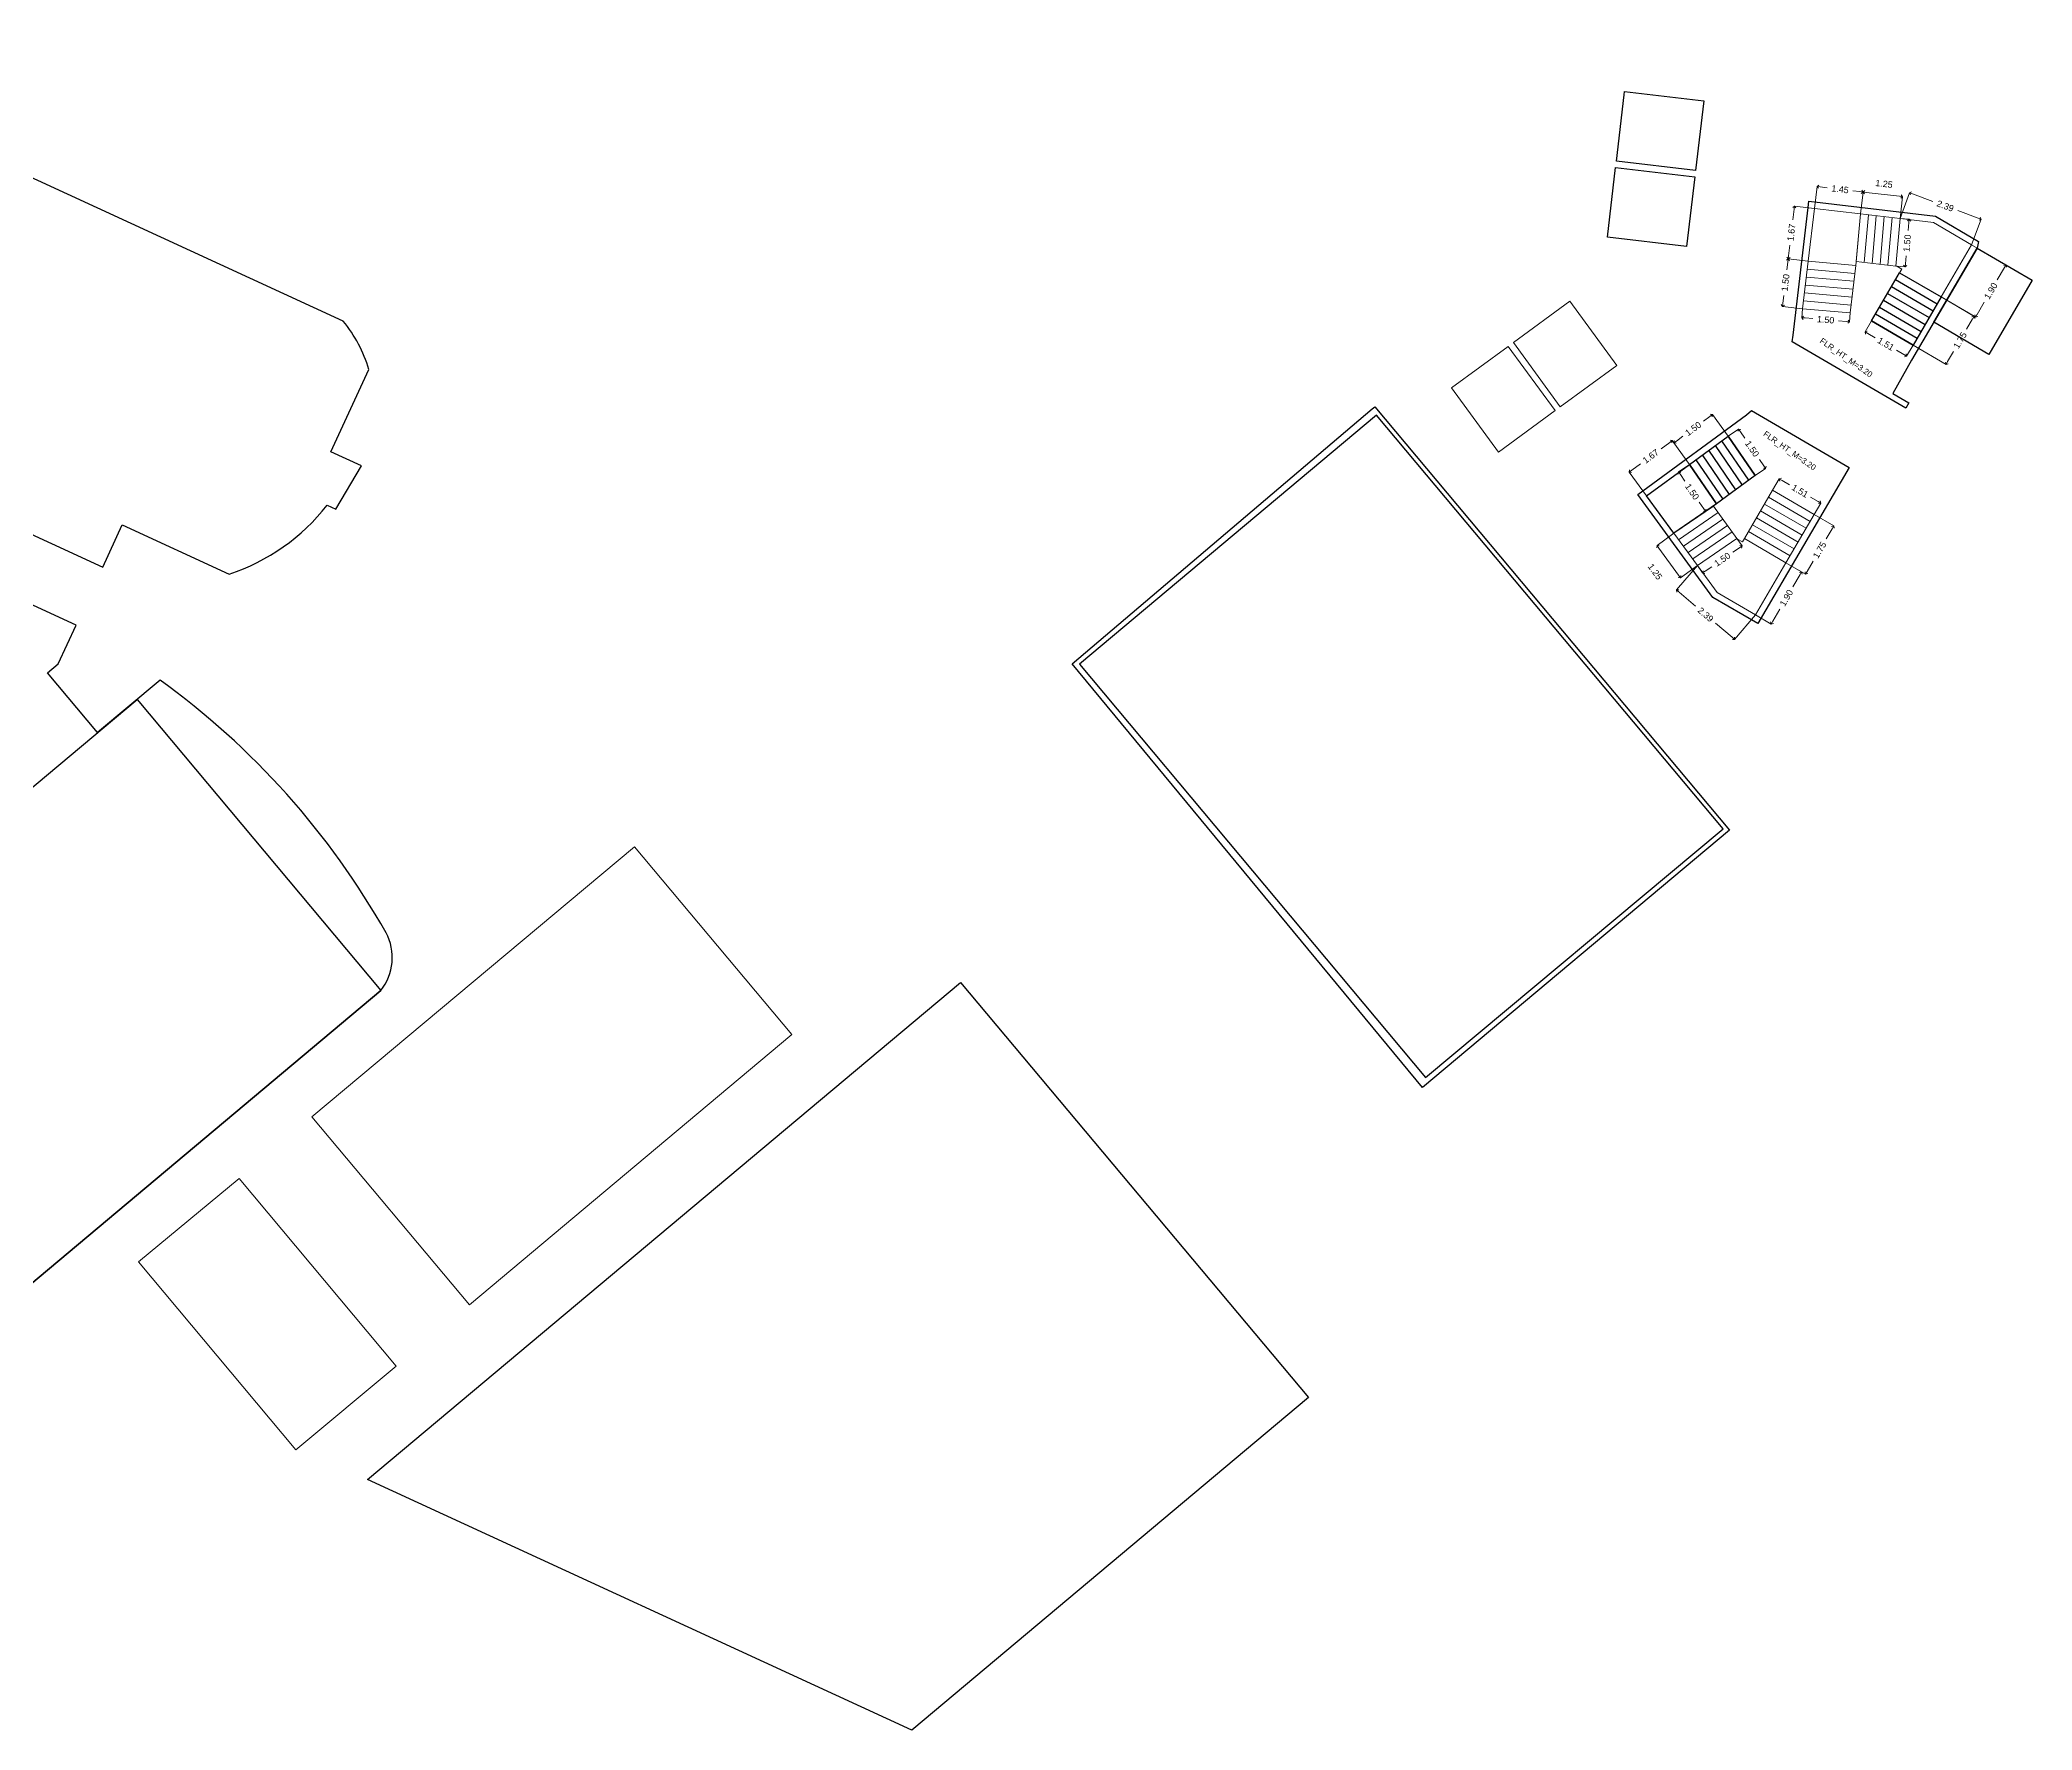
# Model space of a CAD drawing. Header units: metres. Extents: x 0 to 2611, y 0 to 3637.
# Drawn here: x 2365.6 to 2428.1, y 3276.4 to 3329.4 of the extents above; entities that cross this region are included whole.
import ezdxf

# ---------------------------------------------------------------- set-up
doc = ezdxf.new("R2010")
doc.units = ezdxf.units.M
doc.header["$LTSCALE"] = 0.1
doc.linetypes.add('CONTINULUS', pattern=[0])
for name, color, linetype, lineweight in [('ACCBLK_1_UNIT_1', 7, 'Continuous', 0), ('BLK_1_FLR_1_LIFT_11', 1, 'Continuous', 0), ('BLK_1_FLR_1_LIFT_12', 1, 'Continuous', 0), ('BLK_1_FLR_1_STAIR_5_FLIGHT_1', 7, 'Continuous', 0), ('BLK_1_FLR_1_STAIR_5_FLIGHT_2', 7, 'Continuous', 0), ('BLK_1_FLR_1_STAIR_5_LANDING_1', 7, 'Continuous', 0), ('BLK_1_FLR_1_STAIR_6_FLIGHT_1', 7, 'Continuous', 0), ('BLK_1_FLR_1_STAIR_6_FLIGHT_2', 7, 'Continuous', 0), ('BLK_1_FLR_1_STAIR_6_LANDING_1', 7, 'Continuous', 0), ('BLK_1_FLR_1_STAIR_6_LANDING_2', 7, 'Continuous', 0), ('PLAN', 7, 'Continuous', 40)]:
    doc.layers.add(name, color=color, linetype=linetype, lineweight=lineweight)
for name, color, linetype in [('BLK_1_FLR_1_BLT_UP_AREA', 14, 'Continuous'), ('BLK_1_FLR_1_CARPET_AREA', 4, 'Continuous'), ('BLK_1_FLR_1_LIFT_13', 1, 'Continuous'), ('BLK_1_FLR_1_LIFT_14', 1, 'Continuous'), ('BLK_1_FLR_1_LIFT_15', 1, 'Continuous'), ('BLK_1_FLR_1_STAIR_5', 7, 'Continuous'), ('BLK_1_FLR_1_STAIR_5_FLIGHT_3', 7, 'Continuous'), ('BLK_1_FLR_1_STAIR_5_LANDING_2', 7, 'Continuous'), ('BLK_1_FLR_1_STAIR_6', 7, 'Continuous'), ('BLK_1_FLR_1_STAIR_6_FLIGHT_3', 7, 'Continuous'), ('BLK_1_FLR_1_UNITFA', 7, 'Continuous')]:
    doc.layers.add(name, color=color, linetype=linetype)
doc.styles.add('Arial', font='arial.ttf', dxfattribs={"height": 0.2})
doc.styles.get("Standard").update_dxf_attribs({"font": 'arial.ttf'})
doc.dimstyles.new('Standard$0', dxfattribs={"dimtxt": 0.2, "dimasz": 0.1, "dimexe": 0, "dimexo": 0, "dimgap": 0.1525, "dimtad": 0, "dimzin": 3, "dimdsep": 46, "dimtxsty": 'Arial', "dimblk": 'OPEN90', "dimcen": 0.09, "dimclrd": 8, "dimclre": 8, "dimclrt": 7, "dimadec": 0, "dimazin": 0, "dimtfac": 1, "dimtofl": 0, "dimtmove": 2, "dimatfit": 2, "dimfxl": 1, "dimtolj": 1, "dimtzin": 0, "dimlwd": 9, "dimlwe": 9, "dimarcsym": 0})

# ---------------------------------------------------------------- blocks, each defined once
blk = doc.blocks.new('_Open90')
at = {"layer": 'PLAN', "color": 0, "lineweight": -2}
for p, q in [((0, 0), (-1, 0)), ((-0.5, 0.5), (0, 0)), ((0, 0), (-0.5, -0.5))]:
    blk.add_line(p, q, dxfattribs=at)
blk = doc.blocks.new('*D166')
at = {"layer": 'BLK_1_FLR_1_STAIR_5_FLIGHT_1', "color": 8, "lineweight": 9, "transparency": 16777216}
for p, q in [((2421.263, 3314.502), (2421.878, 3314.143)), ((2421.827, 3314.056), (2421.64, 3313.735)), ((2420.38, 3312.991), (2420.995, 3312.631)), ((2421.046, 3312.718), (2421.233, 3313.039))]:
    blk.add_line(p, q, dxfattribs=at)
at = {"layer": 'Defpoints', "color": 0, "transparency": 16777216}
for p in [(2421.263, 3314.502, 0), (2420.38, 3312.991, 0), (2420.995, 3312.631)]:
    blk.add_point(p, dxfattribs=at)
at = {"layer": 'BLK_1_FLR_1_STAIR_5_FLIGHT_1', "color": 8, "lineweight": 9, "transparency": 16777216, "xscale": 0.1, "yscale": 0.1, "zscale": 0.1}
for p, rotation in [((2421.878, 3314.143), 59.70888637606802), ((2420.995, 3312.631), 239.708886376068)]:
    blk.add_blockref('_Open90', p, dxfattribs=dict(at, rotation=rotation))
at = {"layer": 'BLK_1_FLR_1_STAIR_5_FLIGHT_1', "color": 7, "transparency": 16777216, "insert": (2421.436, 3313.387), "char_height": 0.2, "attachment_point": 5, "rotation": 59.70889, "style": 'Arial'}
blk.add_mtext('\\A1;1.75', dxfattribs=at)
blk = doc.blocks.new('*D167')
at = {"layer": 'BLK_1_FLR_1_STAIR_5_FLIGHT_1', "color": 8, "lineweight": 9, "transparency": 16777216}
for p, q in [((2419.959, 3315.263), (2420.17, 3315.623)), ((2420.256, 3315.573), (2420.49, 3315.436)), ((2421.387, 3314.912), (2421.152, 3315.049)), ((2421.263, 3314.502), (2421.473, 3314.862))]:
    blk.add_line(p, q, dxfattribs=at)
at = {"layer": 'Defpoints', "color": 0, "transparency": 16777216}
for p in [(2419.959, 3315.263, 0), (2420.17, 3315.623), (2421.263, 3314.502, 0)]:
    blk.add_point(p, dxfattribs=at)
at = {"layer": 'BLK_1_FLR_1_STAIR_5_FLIGHT_1', "color": 8, "lineweight": 9, "transparency": 16777216, "xscale": 0.1, "yscale": 0.1, "zscale": 0.1}
for p, rotation in [((2420.17, 3315.623), 149.7088863761147), ((2421.473, 3314.862), 329.7088863761149)]:
    blk.add_blockref('_Open90', p, dxfattribs=dict(at, rotation=rotation))
at = {"layer": 'BLK_1_FLR_1_STAIR_5_FLIGHT_1', "color": 7, "transparency": 16777216, "insert": (2420.821, 3315.243), "char_height": 0.2, "attachment_point": 5, "rotation": 329.70889, "style": 'Arial'}
blk.add_mtext('\\A1;1.51', dxfattribs=at)
blk = doc.blocks.new('*D168')
at = {"layer": 'BLK_1_FLR_1_STAIR_5_LANDING_1', "color": 8, "lineweight": 9, "transparency": 16777216}
for p, q in [((2420.38, 3312.991), (2420.872, 3312.704)), ((2420.821, 3312.617), (2420.596, 3312.233)), ((2419.965, 3311.153), (2420.19, 3311.537)), ((2419.423, 3311.353), (2419.915, 3311.066))]:
    blk.add_line(p, q, dxfattribs=at)
at = {"layer": 'Defpoints', "color": 0, "transparency": 16777216}
for p in [(2420.38, 3312.991, 0), (2419.423, 3311.353, 0), (2419.915, 3311.066)]:
    blk.add_point(p, dxfattribs=at)
at = {"layer": 'BLK_1_FLR_1_STAIR_5_LANDING_1', "color": 8, "lineweight": 9, "transparency": 16777216, "xscale": 0.1, "yscale": 0.1, "zscale": 0.1}
for p, rotation in [((2420.872, 3312.704), 59.70888637611054), ((2419.915, 3311.066), 239.7088863761105)]:
    blk.add_blockref('_Open90', p, dxfattribs=dict(at, rotation=rotation))
at = {"layer": 'BLK_1_FLR_1_STAIR_5_LANDING_1', "color": 7, "transparency": 16777216, "insert": (2420.393, 3311.885), "char_height": 0.2, "attachment_point": 5, "rotation": 59.70889, "style": 'Arial'}
blk.add_mtext('\\A1;1.90', dxfattribs=at)
blk = doc.blocks.new('*D169')
at = {"layer": 'BLK_1_FLR_1_STAIR_5_LANDING_1', "color": 8, "lineweight": 9, "transparency": 16777216}
for p, q in [((2417.601, 3312.906), (2416.945, 3312.136)), ((2417.022, 3312.071), (2417.541, 3311.629)), ((2418.692, 3310.649), (2418.172, 3311.092)), ((2419.423, 3311.353), (2418.768, 3310.584))]:
    blk.add_line(p, q, dxfattribs=at)
at = {"layer": 'Defpoints', "color": 0, "transparency": 16777216}
for p in [(2417.601, 3312.906, 0), (2416.945, 3312.136), (2419.423, 3311.353, 0)]:
    blk.add_point(p, dxfattribs=at)
at = {"layer": 'BLK_1_FLR_1_STAIR_5_LANDING_1', "color": 8, "lineweight": 9, "transparency": 16777216, "xscale": 0.1, "yscale": 0.1, "zscale": 0.1}
for p, rotation in [((2416.945, 3312.136), 139.582884417364), ((2418.768, 3310.584), 319.5828844173642)]:
    blk.add_blockref('_Open90', p, dxfattribs=dict(at, rotation=rotation))
at = {"layer": 'BLK_1_FLR_1_STAIR_5_LANDING_1', "color": 7, "transparency": 16777216, "insert": (2417.857, 3311.36), "char_height": 0.2, "attachment_point": 5, "rotation": 319.58288, "style": 'Arial'}
blk.add_mtext('\\A1;2.39', dxfattribs=at)
blk = doc.blocks.new('*D170')
at = {"layer": 'BLK_1_FLR_1_STAIR_5_FLIGHT_2', "color": 8, "lineweight": 9, "transparency": 16777216}
for p, q in [((2416.864, 3313.916), (2416.332, 3313.528)), ((2417.01, 3312.599), (2416.391, 3313.447)), ((2417.601, 3312.906), (2417.069, 3312.518))]:
    blk.add_line(p, q, dxfattribs=at)
at = {"layer": 'Defpoints', "color": 0, "transparency": 16777216}
for p in [(2416.332, 3313.528), (2416.864, 3313.916, 0), (2417.601, 3312.906, 0)]:
    blk.add_point(p, dxfattribs=at)
at = {"layer": 'BLK_1_FLR_1_STAIR_5_FLIGHT_2', "color": 8, "lineweight": 9, "transparency": 16777216, "xscale": 0.1, "yscale": 0.1, "zscale": 0.1}
for p, rotation in [((2416.332, 3313.528), 126.1152672034871), ((2417.069, 3312.518), 306.1152672034871)]:
    blk.add_blockref('_Open90', p, dxfattribs=dict(at, rotation=rotation))
at = {"layer": 'BLK_1_FLR_1_STAIR_5_FLIGHT_2', "color": 7, "transparency": 16777216, "insert": (2416.268, 3312.708), "char_height": 0.2, "attachment_point": 5, "rotation": 306.11527, "style": 'Arial'}
blk.add_mtext('\\A1;1.25', dxfattribs=at)
blk = doc.blocks.new('*D171')
at = {"layer": 'BLK_1_FLR_1_STAIR_5_FLIGHT_2', "color": 8, "lineweight": 9, "transparency": 16777216}
for p, q in [((2418.919, 3313.461), (2418.714, 3313.321)), ((2418.84, 3313.754), (2419.001, 3313.517)), ((2417.601, 3312.906), (2417.763, 3312.669)), ((2417.845, 3312.726), (2418.05, 3312.866))]:
    blk.add_line(p, q, dxfattribs=at)
at = {"layer": 'Defpoints', "color": 0, "transparency": 16777216}
for p in [(2418.84, 3313.754, 0), (2417.601, 3312.906, 0), (2417.763, 3312.669)]:
    blk.add_point(p, dxfattribs=at)
at = {"layer": 'BLK_1_FLR_1_STAIR_5_FLIGHT_2', "color": 8, "lineweight": 9, "transparency": 16777216, "xscale": 0.1, "yscale": 0.1, "zscale": 0.1}
for p, rotation in [((2419.001, 3313.517), 34.39633888663532), ((2417.763, 3312.669), 214.3963388866353)]:
    blk.add_blockref('_Open90', p, dxfattribs=dict(at, rotation=rotation))
at = {"layer": 'BLK_1_FLR_1_STAIR_5_FLIGHT_2', "color": 7, "transparency": 16777216, "insert": (2418.382, 3313.093), "char_height": 0.2, "attachment_point": 5, "rotation": 34.39634, "style": 'Arial'}
blk.add_mtext('\\A1;1.50', dxfattribs=at)
blk = doc.blocks.new('*D172')
at = {"layer": 'BLK_1_FLR_1_STAIR_5_LANDING_2', "color": 8, "lineweight": 9, "transparency": 16777216}
for p, q in [((2416.729, 3316.762), (2416.46, 3316.566)), ((2417.355, 3316.076), (2416.81, 3316.821)), ((2416.005, 3315.089), (2415.46, 3315.834)), ((2415.54, 3315.893), (2415.81, 3316.09))]:
    blk.add_line(p, q, dxfattribs=at)
at = {"layer": 'Defpoints', "color": 0, "transparency": 16777216}
for p in [(2415.46, 3315.834), (2417.355, 3316.076, 0), (2416.005, 3315.089, 0)]:
    blk.add_point(p, dxfattribs=at)
at = {"layer": 'BLK_1_FLR_1_STAIR_5_LANDING_2', "color": 8, "lineweight": 9, "transparency": 16777216, "xscale": 0.1, "yscale": 0.1, "zscale": 0.1}
for p, rotation in [((2416.81, 3316.821), 36.17435419013567), ((2415.46, 3315.834), 216.1743541901357)]:
    blk.add_blockref('_Open90', p, dxfattribs=dict(at, rotation=rotation))
at = {"layer": 'BLK_1_FLR_1_STAIR_5_LANDING_2', "color": 7, "transparency": 16777216, "insert": (2416.135, 3316.328), "char_height": 0.2, "attachment_point": 5, "rotation": 36.17435, "style": 'Arial'}
blk.add_mtext('\\A1;1.67', dxfattribs=at)
blk = doc.blocks.new('*D173')
at = {"layer": 'BLK_1_FLR_1_STAIR_5_LANDING_2', "color": 8, "lineweight": 9, "transparency": 16777216}
for p, q in [((2417.355, 3316.076), (2417.008, 3315.838)), ((2417.064, 3315.756), (2417.204, 3315.551)), ((2417.799, 3314.682), (2417.659, 3314.887)), ((2418.203, 3314.837), (2417.856, 3314.6))]:
    blk.add_line(p, q, dxfattribs=at)
at = {"layer": 'Defpoints', "color": 0, "transparency": 16777216}
for p in [(2417.008, 3315.838), (2417.355, 3316.076, 0), (2418.203, 3314.837, 0)]:
    blk.add_point(p, dxfattribs=at)
at = {"layer": 'BLK_1_FLR_1_STAIR_5_LANDING_2', "color": 8, "lineweight": 9, "transparency": 16777216, "xscale": 0.1, "yscale": 0.1, "zscale": 0.1}
for p, rotation in [((2417.008, 3315.838), 124.3963388868339), ((2417.856, 3314.6), 304.3963388868339)]:
    blk.add_blockref('_Open90', p, dxfattribs=dict(at, rotation=rotation))
at = {"layer": 'BLK_1_FLR_1_STAIR_5_LANDING_2', "color": 7, "transparency": 16777216, "insert": (2417.432, 3315.219), "char_height": 0.2, "attachment_point": 5, "rotation": 304.39634, "style": 'Arial'}
blk.add_mtext('\\A1;1.50', dxfattribs=at)
blk = doc.blocks.new('*D174')
at = {"layer": 'BLK_1_FLR_1_STAIR_5_FLIGHT_3', "color": 8, "lineweight": 9, "transparency": 16777216}
for p, q in [((2417.992, 3317.578), (2417.792, 3317.432)), ((2418.566, 3316.961), (2418.072, 3317.637)), ((2417.355, 3316.076), (2416.861, 3316.751)), ((2416.942, 3316.81), (2417.142, 3316.957))]:
    blk.add_line(p, q, dxfattribs=at)
at = {"layer": 'Defpoints', "color": 0, "transparency": 16777216}
for p in [(2416.861, 3316.751), (2418.566, 3316.961, 0), (2417.355, 3316.076, 0)]:
    blk.add_point(p, dxfattribs=at)
at = {"layer": 'BLK_1_FLR_1_STAIR_5_FLIGHT_3', "color": 8, "lineweight": 9, "transparency": 16777216, "xscale": 0.1, "yscale": 0.1, "zscale": 0.1}
for p, rotation in [((2418.072, 3317.637), 36.17435419017428), ((2416.861, 3316.751), 216.1743541901743)]:
    blk.add_blockref('_Open90', p, dxfattribs=dict(at, rotation=rotation))
at = {"layer": 'BLK_1_FLR_1_STAIR_5_FLIGHT_3', "color": 7, "transparency": 16777216, "insert": (2417.467, 3317.194), "char_height": 0.2, "attachment_point": 5, "rotation": 36.17435, "style": 'Arial'}
blk.add_mtext('\\A1;1.50', dxfattribs=at)
blk = doc.blocks.new('*D175')
at = {"layer": 'BLK_1_FLR_1_STAIR_5_FLIGHT_3', "color": 8, "lineweight": 9, "transparency": 16777216}
for p, q in [((2418.566, 3316.961), (2418.892, 3317.185)), ((2418.949, 3317.102), (2419.089, 3316.898)), ((2419.414, 3315.723), (2419.74, 3315.946)), ((2419.684, 3316.029), (2419.544, 3316.233))]:
    blk.add_line(p, q, dxfattribs=at)
at = {"layer": 'Defpoints', "color": 0, "transparency": 16777216}
for p in [(2418.892, 3317.185), (2418.566, 3316.961, 0), (2419.414, 3315.723, 0)]:
    blk.add_point(p, dxfattribs=at)
at = {"layer": 'BLK_1_FLR_1_STAIR_5_FLIGHT_3', "color": 8, "lineweight": 9, "transparency": 16777216, "xscale": 0.1, "yscale": 0.1, "zscale": 0.1}
for p, rotation in [((2418.892, 3317.185), 124.3963388867238), ((2419.74, 3315.946), 304.3963388867238)]:
    blk.add_blockref('_Open90', p, dxfattribs=dict(at, rotation=rotation))
at = {"layer": 'BLK_1_FLR_1_STAIR_5_FLIGHT_3', "color": 7, "transparency": 16777216, "insert": (2419.316, 3316.566), "char_height": 0.2, "attachment_point": 5, "rotation": 304.39634, "style": 'Arial'}
blk.add_mtext('\\A1;1.50', dxfattribs=at)
blk = doc.blocks.new('*D107')
at = {"layer": 'BLK_1_FLR_1_STAIR_6_FLIGHT_2', "color": 8, "lineweight": 9, "transparency": 16777216}
for p, q in [((2422.718, 3323.938), (2422.799, 3324.624)), ((2423.941, 3324.49), (2422.898, 3324.613)), ((2423.96, 3323.792), (2424.041, 3324.478))]:
    blk.add_line(p, q, dxfattribs=at)
at = {"layer": 'Defpoints', "color": 0, "transparency": 16777216}
for p in [(2422.799, 3324.624), (2422.718, 3323.938, 0), (2423.96, 3323.792, 0)]:
    blk.add_point(p, dxfattribs=at)
at = {"layer": 'BLK_1_FLR_1_STAIR_6_FLIGHT_2', "color": 8, "lineweight": 9, "transparency": 16777216, "xscale": 0.1, "yscale": 0.1, "zscale": 0.1}
for p, rotation in [((2422.799, 3324.624), 173.3025055485889), ((2424.041, 3324.478), 353.3025055485888)]:
    blk.add_blockref('_Open90', p, dxfattribs=dict(at, rotation=rotation))
at = {"layer": 'BLK_1_FLR_1_STAIR_6_FLIGHT_2', "color": 7, "transparency": 16777216, "insert": (2423.458, 3324.88), "char_height": 0.2, "attachment_point": 5, "rotation": 353.30251, "style": 'Arial'}
blk.add_mtext('\\A1;1.25', dxfattribs=at)
blk = doc.blocks.new('*D108')
at = {"layer": 'BLK_1_FLR_1_STAIR_6_FLIGHT_2', "color": 8, "lineweight": 9, "transparency": 16777216}
for p, q in [((2423.96, 3323.792), (2424.249, 3323.767)), ((2424.241, 3323.668), (2424.219, 3323.42)), ((2423.83, 3322.297), (2424.119, 3322.272)), ((2424.128, 3322.371), (2424.149, 3322.618))]:
    blk.add_line(p, q, dxfattribs=at)
at = {"layer": 'Defpoints', "color": 0, "transparency": 16777216}
for p in [(2423.96, 3323.792, 0), (2423.83, 3322.297, 0), (2424.119, 3322.272)]:
    blk.add_point(p, dxfattribs=at)
at = {"layer": 'BLK_1_FLR_1_STAIR_6_FLIGHT_2', "color": 8, "lineweight": 9, "transparency": 16777216, "xscale": 0.1, "yscale": 0.1, "zscale": 0.1}
for p, rotation in [((2424.249, 3323.767), 85.02143386547698), ((2424.119, 3322.272), 265.021433865477)]:
    blk.add_blockref('_Open90', p, dxfattribs=dict(at, rotation=rotation))
at = {"layer": 'BLK_1_FLR_1_STAIR_6_FLIGHT_2', "color": 7, "transparency": 16777216, "insert": (2424.184, 3323.019), "char_height": 0.2, "attachment_point": 5, "rotation": 85.02143, "style": 'Arial'}
blk.add_mtext('\\A1;1.50', dxfattribs=at)
blk = doc.blocks.new('*D109')
at = {"layer": 'BLK_1_FLR_1_STAIR_6_FLIGHT_1', "color": 8, "lineweight": 9, "transparency": 16777216}
for p, q in [((2420.439, 3322.425), (2420.41, 3322.178)), ((2421.078, 3322.449), (2420.451, 3322.524)), ((2420.902, 3320.959), (2420.274, 3321.034)), ((2420.286, 3321.133), (2420.315, 3321.379))]:
    blk.add_line(p, q, dxfattribs=at)
at = {"layer": 'Defpoints', "color": 0, "transparency": 16777216}
for p in [(2421.078, 3322.449, 0), (2420.274, 3321.034), (2420.902, 3320.959, 0)]:
    blk.add_point(p, dxfattribs=at)
at = {"layer": 'BLK_1_FLR_1_STAIR_6_FLIGHT_1', "color": 8, "lineweight": 9, "transparency": 16777216, "xscale": 0.1, "yscale": 0.1, "zscale": 0.1}
for p, rotation in [((2420.451, 3322.524), 83.24341856198573), ((2420.274, 3321.034), 263.2434185619857)]:
    blk.add_blockref('_Open90', p, dxfattribs=dict(at, rotation=rotation))
at = {"layer": 'BLK_1_FLR_1_STAIR_6_FLIGHT_1', "color": 7, "transparency": 16777216, "insert": (2420.363, 3321.779), "char_height": 0.2, "attachment_point": 5, "rotation": 83.24342, "style": 'Arial'}
blk.add_mtext('\\A1;1.50', dxfattribs=at)
blk = doc.blocks.new('*D110')
at = {"layer": 'BLK_1_FLR_1_STAIR_6_FLIGHT_1', "color": 8, "lineweight": 9, "transparency": 16777216}
for p, q in [((2420.902, 3320.959), (2420.877, 3320.68)), ((2422.397, 3320.829), (2422.372, 3320.549)), ((2420.977, 3320.671), (2421.224, 3320.65)), ((2422.273, 3320.558), (2422.026, 3320.58))]:
    blk.add_line(p, q, dxfattribs=at)
at = {"layer": 'Defpoints', "color": 0, "transparency": 16777216}
for p in [(2420.902, 3320.959, 0), (2422.397, 3320.829, 0), (2420.877, 3320.68)]:
    blk.add_point(p, dxfattribs=at)
at = {"layer": 'BLK_1_FLR_1_STAIR_6_FLIGHT_1', "color": 8, "lineweight": 9, "transparency": 16777216, "xscale": 0.1, "yscale": 0.1, "zscale": 0.1}
for p, rotation in [((2420.877, 3320.68), 175.021433865457), ((2422.372, 3320.549), 355.0214338654571)]:
    blk.add_blockref('_Open90', p, dxfattribs=dict(at, rotation=rotation))
at = {"layer": 'BLK_1_FLR_1_STAIR_6_FLIGHT_1', "color": 7, "transparency": 16777216, "insert": (2421.625, 3320.615), "char_height": 0.2, "attachment_point": 5, "rotation": 355.02143, "style": 'Arial'}
blk.add_mtext('\\A1;1.50', dxfattribs=at)
blk = doc.blocks.new('*D111')
at = {"layer": 'BLK_1_FLR_1_STAIR_6_FLIGHT_3', "color": 8, "lineweight": 9, "transparency": 16777216}
for p, q in [((2425.251, 3321.33), (2426.286, 3320.725)), ((2426.236, 3320.639), (2426.049, 3320.318)), ((2424.368, 3319.819), (2425.404, 3319.214)), ((2425.454, 3319.3), (2425.641, 3319.621))]:
    blk.add_line(p, q, dxfattribs=at)
at = {"layer": 'Defpoints', "color": 0, "transparency": 16777216}
for p in [(2425.251, 3321.33, 0), (2424.368, 3319.819, 0), (2425.404, 3319.214)]:
    blk.add_point(p, dxfattribs=at)
at = {"layer": 'BLK_1_FLR_1_STAIR_6_FLIGHT_3', "color": 8, "lineweight": 9, "transparency": 16777216, "xscale": 0.1, "yscale": 0.1, "zscale": 0.1}
for p, rotation in [((2426.286, 3320.725), 59.70888637604548), ((2425.404, 3319.214), 239.7088863760455)]:
    blk.add_blockref('_Open90', p, dxfattribs=dict(at, rotation=rotation))
at = {"layer": 'BLK_1_FLR_1_STAIR_6_FLIGHT_3', "color": 7, "transparency": 16777216, "insert": (2425.845, 3319.969), "char_height": 0.2, "attachment_point": 5, "rotation": 59.70889, "style": 'Arial'}
blk.add_mtext('\\A1;1.75', dxfattribs=at)
blk = doc.blocks.new('*D112')
at = {"layer": 'BLK_1_FLR_1_STAIR_6_FLIGHT_3', "color": 8, "lineweight": 9, "transparency": 16777216}
for p, q in [((2423.065, 3320.58), (2422.863, 3320.235)), ((2422.95, 3320.184), (2423.184, 3320.048)), ((2424.08, 3319.524), (2423.846, 3319.661)), ((2424.368, 3319.819), (2424.167, 3319.473))]:
    blk.add_line(p, q, dxfattribs=at)
at = {"layer": 'Defpoints', "color": 0, "transparency": 16777216}
for p in [(2422.863, 3320.235), (2423.065, 3320.58, 0), (2424.368, 3319.819, 0)]:
    blk.add_point(p, dxfattribs=at)
at = {"layer": 'BLK_1_FLR_1_STAIR_6_FLIGHT_3', "color": 8, "lineweight": 9, "transparency": 16777216, "xscale": 0.1, "yscale": 0.1, "zscale": 0.1}
for p, rotation in [((2422.863, 3320.235), 149.708886376085), ((2424.167, 3319.473), 329.7088863760849)]:
    blk.add_blockref('_Open90', p, dxfattribs=dict(at, rotation=rotation))
at = {"layer": 'BLK_1_FLR_1_STAIR_6_FLIGHT_3', "color": 7, "transparency": 16777216, "insert": (2423.515, 3319.854), "char_height": 0.2, "attachment_point": 5, "rotation": 329.70889, "style": 'Arial'}
blk.add_mtext('\\A1;1.51', dxfattribs=at)
blk = doc.blocks.new('*D113')
at = {"layer": 'BLK_1_FLR_1_STAIR_6_LANDING_1', "color": 8, "lineweight": 9, "transparency": 16777216}
for p, q in [((2421.275, 3324.11), (2421.357, 3324.796)), ((2421.456, 3324.784), (2421.677, 3324.758)), ((2422.701, 3324.636), (2422.479, 3324.662)), ((2422.718, 3323.938), (2422.8, 3324.624))]:
    blk.add_line(p, q, dxfattribs=at)
at = {"layer": 'Defpoints', "color": 0, "transparency": 16777216}
for p in [(2421.357, 3324.796), (2421.275, 3324.11, 0), (2422.718, 3323.938, 0)]:
    blk.add_point(p, dxfattribs=at)
at = {"layer": 'BLK_1_FLR_1_STAIR_6_LANDING_1', "color": 8, "lineweight": 9, "transparency": 16777216, "xscale": 0.1, "yscale": 0.1, "zscale": 0.1}
for p, rotation in [((2421.357, 3324.796), 173.2112600284009), ((2422.8, 3324.624), 353.2112600284009)]:
    blk.add_blockref('_Open90', p, dxfattribs=dict(at, rotation=rotation))
at = {"layer": 'BLK_1_FLR_1_STAIR_6_LANDING_1', "color": 7, "transparency": 16777216, "insert": (2422.078, 3324.71), "char_height": 0.2, "attachment_point": 5, "rotation": 353.21126, "style": 'Arial'}
blk.add_mtext('\\A1;1.45', dxfattribs=at)
blk = doc.blocks.new('*D114')
at = {"layer": 'BLK_1_FLR_1_STAIR_6_LANDING_1', "color": 8, "lineweight": 9, "transparency": 16777216}
for p, q in [((2420.636, 3324.085), (2420.597, 3323.754)), ((2421.275, 3324.11), (2420.648, 3324.184)), ((2420.463, 3322.623), (2420.502, 3322.954)), ((2421.078, 3322.449), (2420.451, 3322.524))]:
    blk.add_line(p, q, dxfattribs=at)
at = {"layer": 'Defpoints', "color": 0, "transparency": 16777216}
for p in [(2421.275, 3324.11, 0), (2420.451, 3322.524), (2421.078, 3322.449, 0)]:
    blk.add_point(p, dxfattribs=at)
at = {"layer": 'BLK_1_FLR_1_STAIR_6_LANDING_1', "color": 8, "lineweight": 9, "transparency": 16777216, "xscale": 0.1, "yscale": 0.1, "zscale": 0.1}
for p, rotation in [((2420.648, 3324.184), 83.24341856196936), ((2420.451, 3322.524), 263.2434185619693)]:
    blk.add_blockref('_Open90', p, dxfattribs=dict(at, rotation=rotation))
at = {"layer": 'BLK_1_FLR_1_STAIR_6_LANDING_1', "color": 7, "transparency": 16777216, "insert": (2420.549, 3323.354), "char_height": 0.2, "attachment_point": 5, "rotation": 83.24342, "style": 'Arial'}
blk.add_mtext('\\A1;1.67', dxfattribs=at)
blk = doc.blocks.new('*D115')
at = {"layer": 'BLK_1_FLR_1_STAIR_6_LANDING_2', "color": 8, "lineweight": 9, "transparency": 16777216}
for p, q in [((2426.208, 3322.967), (2427.287, 3322.337)), ((2427.237, 3322.25), (2427.012, 3321.865)), ((2425.251, 3321.33), (2426.331, 3320.699)), ((2426.381, 3320.785), (2426.606, 3321.17))]:
    blk.add_line(p, q, dxfattribs=at)
at = {"layer": 'Defpoints', "color": 0, "transparency": 16777216}
for p in [(2426.208, 3322.967, 0), (2425.251, 3321.33, 0), (2426.331, 3320.699)]:
    blk.add_point(p, dxfattribs=at)
at = {"layer": 'BLK_1_FLR_1_STAIR_6_LANDING_2', "color": 8, "lineweight": 9, "transparency": 16777216, "xscale": 0.1, "yscale": 0.1, "zscale": 0.1}
for p, rotation in [((2427.287, 3322.337), 59.70888637612733), ((2426.331, 3320.699), 239.7088863761273)]:
    blk.add_blockref('_Open90', p, dxfattribs=dict(at, rotation=rotation))
at = {"layer": 'BLK_1_FLR_1_STAIR_6_LANDING_2', "color": 7, "transparency": 16777216, "insert": (2426.809, 3321.518), "char_height": 0.2, "attachment_point": 5, "rotation": 59.70889, "style": 'Arial'}
blk.add_mtext('\\A1;1.90', dxfattribs=at)
blk = doc.blocks.new('*D116')
at = {"layer": 'BLK_1_FLR_1_STAIR_6_LANDING_2', "color": 8, "lineweight": 9, "transparency": 16777216}
for p, q in [((2423.96, 3323.792), (2424.256, 3324.598)), ((2424.35, 3324.564), (2424.991, 3324.328)), ((2426.41, 3323.808), (2425.769, 3324.043)), ((2426.208, 3322.967), (2426.503, 3323.773))]:
    blk.add_line(p, q, dxfattribs=at)
at = {"layer": 'Defpoints', "color": 0, "transparency": 16777216}
for p in [(2423.96, 3323.792, 0), (2426.503, 3323.773), (2426.208, 3322.967, 0)]:
    blk.add_point(p, dxfattribs=at)
at = {"layer": 'BLK_1_FLR_1_STAIR_6_LANDING_2', "color": 8, "lineweight": 9, "transparency": 16777216, "xscale": 0.1, "yscale": 0.1, "zscale": 0.1}
for p, rotation in [((2424.256, 3324.598), 159.8348883347313), ((2426.503, 3323.773), 339.8348883347313)]:
    blk.add_blockref('_Open90', p, dxfattribs=dict(at, rotation=rotation))
at = {"layer": 'BLK_1_FLR_1_STAIR_6_LANDING_2', "color": 7, "transparency": 16777216, "insert": (2425.38, 3324.186), "char_height": 0.2, "attachment_point": 5, "rotation": 339.83489, "style": 'Arial'}
blk.add_mtext('\\A1;2.39', dxfattribs=at)

msp = doc.modelspace()

# ---------------------------------------------------------------- linework, layer by layer
at = {"layer": 'ACCBLK_1_UNIT_1', "color": 6, "linetype": 'CONTINULUS', "ltscale": 0.05, "elevation": 0}
for points in [[(2384.235, 3304.07), (2389.17, 3298.18), (2379.054, 3289.702), (2374.108, 3295.604)], [(2371.82, 3293.663), (2376.755, 3287.775), (2373.608, 3285.146), (2368.661, 3291.05)]]:
    msp.add_lwpolyline(points, close=True, dxfattribs=at)
at = {"layer": 'BLK_1_FLR_1_BLT_UP_AREA', "color": 14, "ltscale": 0.05}
for points in [[(2362.567, 3315.143), (2367.545, 3312.851), (2368.155, 3314.177), (2371.51, 3312.633, 0.149866), (2374.583, 3314.796), (2374.862, 3314.668), (2375.662, 3316.028), (2374.704, 3316.469), (2375.895, 3319.057, 0.101403), (2375.091, 3320.57), (2355.912, 3329.399, 0.101403)], [(2364.304, 3289.533), (2376.275, 3299.566, 0.299214), (2376.435, 3301.378, 0.108085), (2369.341, 3309.307), (2367.379, 3307.663), (2365.811, 3309.533), (2366.146, 3309.814), (2366.709, 3311.035), (2361.731, 3313.326)]]:
    msp.add_lwpolyline(points, format="xyb", dxfattribs=at)
msp.add_lwpolyline([(2375.852, 3284.217), (2394.469, 3299.817), (2405.387, 3286.787), (2392.935, 3276.352), (2375.852, 3284.217)], dxfattribs=at)
at = {"layer": 'BLK_1_FLR_1_CARPET_AREA', "color": 14, "elevation": 0}
msp.add_lwpolyline([(2409.069, 3296.833), (2418.41, 3304.635), (2407.529, 3317.619), (2398.202, 3309.803)], close=True, dxfattribs=at)
at = {"layer": 'BLK_1_FLR_1_LIFT_11', "color": 1, "elevation": -0.001}
msp.add_lwpolyline([(2411.36, 3316.462), (2409.885, 3318.48), (2411.661, 3319.779), (2413.134, 3317.764)], close=True, dxfattribs=at)
at = {"layer": 'BLK_1_FLR_1_LIFT_12', "color": 1, "elevation": -0.001}
msp.add_lwpolyline([(2413.295, 3317.882), (2411.822, 3319.897), (2413.598, 3321.195), (2415.074, 3319.177)], close=True, dxfattribs=at)
at = {"layer": 'BLK_1_FLR_1_LIFT_13', "color": 1, "elevation": -0.001}
msp.add_lwpolyline([(2414.774, 3323.208), (2415.032, 3325.392), (2417.515, 3325.098), (2417.256, 3322.914)], close=True, dxfattribs=at)
at = {"layer": 'BLK_1_FLR_1_LIFT_14', "color": 1, "elevation": -0.001}
msp.add_lwpolyline([(2415.056, 3325.591), (2415.303, 3327.677), (2415.315, 3327.776), (2417.797, 3327.482), (2417.535, 3325.298)], close=True, dxfattribs=at)
at = {"layer": 'BLK_1_FLR_1_LIFT_15', "color": 2, "elevation": 0}
msp.add_lwpolyline([(2425.018, 3320.535), (2426.38, 3322.866), (2428.107, 3321.858), (2426.745, 3319.526)], close=True, dxfattribs=at)
at = {"layer": 'BLK_1_FLR_1_STAIR_5', "elevation": 0}
msp.add_lwpolyline([(2419.495, 3311.08), (2418.088, 3311.902), (2415.725, 3315.133), (2415.887, 3315.25), (2419.14, 3317.628), (2419.298, 3317.768), (2422.358, 3315.98)], close=True, dxfattribs=at)
at = {"layer": 'BLK_1_FLR_1_STAIR_5_FLIGHT_1', "color": 3, "extrusion": (-2.69306e-07, -4.46673e-07, 1)}
for p, q in [((2419.959, 3315.263, 0), (2421.263, 3314.502, 0)), ((2419.581, 3314.616, 0), (2420.884, 3313.854, 0)), ((2419.707, 3314.832, 0), (2421.01, 3314.07, 0)), ((2419.833, 3315.047, 0), (2421.136, 3314.286, 0)), ((2419.203, 3313.968, 0), (2420.506, 3313.207, 0)), ((2419.329, 3314.184, 0), (2420.632, 3313.423, 0)), ((2419.455, 3314.4, 0), (2420.758, 3313.638, 0)), ((2419.077, 3313.752, 0), (2420.38, 3312.991, 0))]:
    msp.add_line(p, q, dxfattribs=at)
at = {"layer": 'BLK_1_FLR_1_STAIR_5_FLIGHT_1', "elevation": 0}
msp.add_lwpolyline([(2419.959, 3315.263), (2419.077, 3313.752), (2420.38, 3312.991), (2421.263, 3314.502)], close=True, dxfattribs=at)
at = {"layer": 'BLK_1_FLR_1_STAIR_5_FLIGHT_2', "color": 3, "extrusion": (-2.69306e-07, -4.46673e-07, 1)}
for p, q in [((2416.864, 3313.916, 0), (2418.101, 3314.763, 0)), ((2417.01, 3313.713, 0), (2418.249, 3314.561, 0)), ((2417.158, 3313.511, 0), (2418.397, 3314.359, 0)), ((2417.305, 3313.309, 0), (2418.544, 3314.158, 0)), ((2417.453, 3313.108, 0), (2418.692, 3313.956, 0)), ((2417.601, 3312.906, 0), (2418.84, 3313.754, 0))]:
    msp.add_line(p, q, dxfattribs=at)
at = {"layer": 'BLK_1_FLR_1_STAIR_5_FLIGHT_2', "elevation": 0}
msp.add_lwpolyline([(2416.864, 3313.916), (2418.101, 3314.763), (2418.84, 3313.754), (2417.601, 3312.906)], close=True, dxfattribs=at)
at = {"layer": 'BLK_1_FLR_1_STAIR_5_FLIGHT_3', "color": 3, "extrusion": (-2.69306e-07, -4.46673e-07, 1)}
for p, q in [((2418.81, 3315.278, 0), (2417.961, 3316.519, 0)), ((2419.01, 3315.428, 0), (2418.163, 3316.666, 0)), ((2419.212, 3315.576, 0), (2418.364, 3316.814, 0)), ((2419.414, 3315.723, 0), (2418.566, 3316.961, 0)), ((2418.203, 3314.837, 0), (2417.355, 3316.076, 0)), ((2418.405, 3314.985, 0), (2417.557, 3316.223, 0)), ((2418.607, 3315.133, 0), (2417.759, 3316.371, 0))]:
    msp.add_line(p, q, dxfattribs=at)
at = {"layer": 'BLK_1_FLR_1_STAIR_5_FLIGHT_3', "elevation": 0}
msp.add_lwpolyline([(2417.355, 3316.076), (2418.566, 3316.961), (2419.414, 3315.723), (2418.203, 3314.837)], close=True, dxfattribs=at)
at = {"layer": 'BLK_1_FLR_1_STAIR_5_LANDING_1', "elevation": 0}
msp.add_lwpolyline([(2417.601, 3312.906), (2418.84, 3313.754), (2418.855, 3313.732), (2419.012, 3313.641), (2419.077, 3313.752), (2420.38, 3312.991), (2419.423, 3311.353), (2418.224, 3312.054)], close=True, dxfattribs=at)
at = {"layer": 'BLK_1_FLR_1_STAIR_5_LANDING_2', "elevation": 0}
msp.add_lwpolyline([(2416.005, 3315.089), (2417.355, 3316.076), (2418.203, 3314.837), (2416.864, 3313.916)], close=True, dxfattribs=at)
at = {"layer": 'BLK_1_FLR_1_STAIR_6'}
msp.add_lwpolyline([(2424.137, 3317.836), (2420.572, 3319.919), (2420.602, 3320.132), (2421.076, 3324.134), (2421.1, 3324.332), (2425.073, 3323.861), (2426.427, 3323.071), (2426.38, 3322.866), (2424.325, 3319.348), (2423.732, 3318.304), (2424.238, 3318.009)], close=True, dxfattribs=at)
at = {"layer": 'BLK_1_FLR_1_STAIR_6_FLIGHT_1', "color": 3, "extrusion": (-2.69306e-07, -4.46673e-07, 1)}
for p, q in [((2422.544, 3322.071, 0), (2421.049, 3322.201, 0)), ((2422.573, 3322.319, 0), (2421.078, 3322.449, 0)), ((2422.456, 3321.326, 0), (2420.96, 3321.456, 0)), ((2422.488, 3321.574, 0), (2420.99, 3321.704, 0)), ((2422.514, 3321.822, 0), (2421.019, 3321.953, 0)), ((2422.397, 3320.829, 0), (2420.902, 3320.959, 0)), ((2422.426, 3321.077, 0), (2420.931, 3321.208, 0))]:
    msp.add_line(p, q, dxfattribs=at)
at = {"layer": 'BLK_1_FLR_1_STAIR_6_FLIGHT_1', "elevation": 0}
msp.add_lwpolyline([(2421.078, 3322.449), (2422.573, 3322.319), (2422.397, 3320.829), (2420.902, 3320.959)], close=True, dxfattribs=at)
at = {"layer": 'BLK_1_FLR_1_STAIR_6_FLIGHT_2', "color": 3, "extrusion": (-2.69306e-07, -4.46673e-07, 1)}
for p, q in [((2422.718, 3323.938, 0), (2422.584, 3322.444, 0)), ((2422.967, 3323.91, 0), (2422.836, 3322.415, 0)), ((2423.215, 3323.881, 0), (2423.085, 3322.385, 0)), ((2423.463, 3323.851, 0), (2423.333, 3322.356, 0)), ((2423.712, 3323.822, 0), (2423.582, 3322.326, 0)), ((2423.96, 3323.792, 0), (2423.83, 3322.297, 0))]:
    msp.add_line(p, q, dxfattribs=at)
at = {"layer": 'BLK_1_FLR_1_STAIR_6_FLIGHT_2', "elevation": 0}
msp.add_lwpolyline([(2422.584, 3322.444), (2422.718, 3323.938), (2423.96, 3323.792), (2423.83, 3322.297)], close=True, dxfattribs=at)
at = {"layer": 'BLK_1_FLR_1_STAIR_6_FLIGHT_3', "color": 3, "extrusion": (-2.69306e-07, -4.46673e-07, 1)}
for p, q in [((2423.948, 3322.091, 0), (2425.251, 3321.33, 0)), ((2423.569, 3321.443, 0), (2424.873, 3320.682, 0)), ((2423.696, 3321.659, 0), (2424.999, 3320.898, 0)), ((2423.822, 3321.875, 0), (2425.125, 3321.114, 0)), ((2423.317, 3321.012, 0), (2424.621, 3320.25, 0)), ((2423.443, 3321.228, 0), (2424.747, 3320.466, 0)), ((2423.065, 3320.58, 0), (2424.368, 3319.819, 0)), ((2423.191, 3320.796, 0), (2424.494, 3320.035, 0))]:
    msp.add_line(p, q, dxfattribs=at)
at = {"layer": 'BLK_1_FLR_1_STAIR_6_FLIGHT_3', "elevation": 0}
msp.add_lwpolyline([(2423.948, 3322.091), (2425.251, 3321.33), (2424.368, 3319.819), (2423.065, 3320.58)], close=True, dxfattribs=at)
at = {"layer": 'BLK_1_FLR_1_STAIR_6_LANDING_1', "color": 7, "elevation": 0}
msp.add_lwpolyline([(2421.078, 3322.449), (2422.573, 3322.319), (2422.718, 3323.938), (2421.275, 3324.11)], close=True, dxfattribs=at)
at = {"layer": 'BLK_1_FLR_1_STAIR_6_LANDING_2', "color": 7, "elevation": 0}
msp.add_lwpolyline([(2423.96, 3323.792), (2425.009, 3323.668), (2426.208, 3322.967), (2425.251, 3321.33), (2423.948, 3322.091), (2424.013, 3322.202), (2423.856, 3322.294), (2423.83, 3322.297)], close=True, dxfattribs=at)
at = {"layer": 'BLK_1_FLR_1_UNITFA', "color": 8}
for points in [[(2397.973, 3309.815), (2407.393, 3317.82), (2407.469, 3317.885), (2418.607, 3304.595), (2408.973, 3296.521)], [(2364.304, 3289.533), (2356.647, 3298.669), (2368.619, 3308.702), (2376.275, 3299.566)]]:
    msp.add_lwpolyline(points, close=True, dxfattribs=at)

# ---------------------------------------------------------------- texts
at = {"layer": 'BLK_1_FLR_1_STAIR_5', "insert": (2419.752, 3317.14, -0.081), "char_height": 0.18103, "width": 1.93651, "attachment_point": 1, "rotation": 325.00538}
msp.add_mtext('FLR_HT_M=3.20', dxfattribs=at)
at = {"layer": 'BLK_1_FLR_1_STAIR_6', "insert": (2421.526, 3320.06, -0.081), "char_height": 0.18103, "width": 1.93651, "attachment_point": 1, "rotation": 325.00538}
msp.add_mtext('FLR_HT_M=3.20', dxfattribs=at)

# ---------------------------------------------------------------- dimensions: what is measured, and where the dimension line sits
at = {"layer": 'BLK_1_FLR_1_STAIR_5_FLIGHT_1', "color": 2}
dim = msp.add_aligned_dim(p1=(2421.263, 3314.502, 0), p2=(2419.959, 3315.263, 0), distance=-0.417, dimstyle='Standard$0', dxfattribs=at)
dim.commit()
dim.dimension.update_dxf_attribs({"geometry": '*D167', "text_midpoint": (2420.821, 3315.243, 0)})
at = {"layer": 'BLK_1_FLR_1_STAIR_5_FLIGHT_1', "color": 1}
dim = msp.add_aligned_dim(p1=(2421.263, 3314.502, 0), p2=(2420.38, 3312.991, 0), distance=0.713, dimstyle='Standard$0', dxfattribs=at)
dim.commit()
dim.dimension.update_dxf_attribs({"geometry": '*D166', "text_midpoint": (2421.436, 3313.387, 0)})
at = {"layer": 'BLK_1_FLR_1_STAIR_5_FLIGHT_2', "color": 1}
dim = msp.add_aligned_dim(p1=(2417.601, 3312.906, 0), p2=(2416.864, 3313.916, 0), distance=0.658, dimstyle='Standard$0', dxfattribs=at)
dim.commit()
dim.dimension.update_dxf_attribs({"geometry": '*D170', "text_midpoint": (2416.268, 3312.708, 0)})
at = {"layer": 'BLK_1_FLR_1_STAIR_5_FLIGHT_2', "color": 2}
dim = msp.add_aligned_dim(p1=(2418.84, 3313.754, 0), p2=(2417.601, 3312.906, 0), distance=0.287, dimstyle='Standard$0', dxfattribs=at)
dim.commit()
dim.dimension.update_dxf_attribs({"geometry": '*D171', "text_midpoint": (2418.382, 3313.093, 0)})
at = {"layer": 'BLK_1_FLR_1_STAIR_5_FLIGHT_3', "color": 1}
dim = msp.add_aligned_dim(p1=(2418.566, 3316.961, 0), p2=(2417.355, 3316.076, 0), distance=-0.837, dimstyle='Standard$0', dxfattribs=at)
dim.commit()
dim.dimension.update_dxf_attribs({"geometry": '*D174', "text_midpoint": (2417.467, 3317.194, 0)})
at = {"layer": 'BLK_1_FLR_1_STAIR_5_FLIGHT_3', "color": 2}
dim = msp.add_aligned_dim(p1=(2419.414, 3315.723, 0), p2=(2418.566, 3316.961, 0), distance=-0.395, dimstyle='Standard$0', dxfattribs=at)
dim.commit()
dim.dimension.update_dxf_attribs({"geometry": '*D175', "text_midpoint": (2419.316, 3316.566, 0)})
at = {"layer": 'BLK_1_FLR_1_STAIR_5_LANDING_1', "color": 1}
dim = msp.add_aligned_dim(p1=(2419.423, 3311.353, 0), p2=(2417.601, 3312.906, 0), distance=1.011, dimstyle='Standard$0', dxfattribs=at)
dim.commit()
dim.dimension.update_dxf_attribs({"geometry": '*D169', "text_midpoint": (2417.857, 3311.36, 0)})
at = {"layer": 'BLK_1_FLR_1_STAIR_5_LANDING_1', "color": 2}
dim = msp.add_aligned_dim(p1=(2420.38, 3312.991, 0), p2=(2419.423, 3311.353, 0), distance=0.569, dimstyle='Standard$0', dxfattribs=at)
dim.commit()
dim.dimension.update_dxf_attribs({"geometry": '*D168', "text_midpoint": (2420.393, 3311.885, 0)})
at = {"layer": 'BLK_1_FLR_1_STAIR_5_LANDING_2', "color": 1}
dim = msp.add_aligned_dim(p1=(2417.355, 3316.076, 0), p2=(2416.005, 3315.089, 0), distance=-0.924, dimstyle='Standard$0', dxfattribs=at)
dim.commit()
dim.dimension.update_dxf_attribs({"geometry": '*D172', "text_midpoint": (2416.135, 3316.328, 0)})
at = {"layer": 'BLK_1_FLR_1_STAIR_5_LANDING_2', "color": 2}
dim = msp.add_aligned_dim(p1=(2418.203, 3314.837, 0), p2=(2417.355, 3316.076, 0), distance=0.421, dimstyle='Standard$0', dxfattribs=at)
dim.commit()
dim.dimension.update_dxf_attribs({"geometry": '*D173', "text_midpoint": (2417.432, 3315.219, 0)})
at = {"layer": 'BLK_1_FLR_1_STAIR_6_FLIGHT_1', "color": 1}
dim = msp.add_aligned_dim(p1=(2421.078, 3322.449, 0), p2=(2420.902, 3320.959, 0), distance=-0.632, dimstyle='Standard$0', dxfattribs=at)
dim.commit()
dim.dimension.update_dxf_attribs({"geometry": '*D109', "text_midpoint": (2420.363, 3321.779, 0)})
at = {"layer": 'BLK_1_FLR_1_STAIR_6_FLIGHT_1', "color": 2}
dim = msp.add_aligned_dim(p1=(2422.397, 3320.829, 0), p2=(2420.902, 3320.959, 0), distance=0.281, dimstyle='Standard$0', dxfattribs=at)
dim.commit()
dim.dimension.update_dxf_attribs({"geometry": '*D110', "text_midpoint": (2421.625, 3320.615, 0)})
at = {"layer": 'BLK_1_FLR_1_STAIR_6_FLIGHT_2', "color": 1}
dim = msp.add_aligned_dim(p1=(2423.96, 3323.792, 0), p2=(2422.718, 3323.938, 0), distance=-0.691, dimstyle='Standard$0', dxfattribs=at)
dim.commit()
dim.dimension.update_dxf_attribs({"geometry": '*D107', "text_midpoint": (2423.458, 3324.88, 0)})
at = {"layer": 'BLK_1_FLR_1_STAIR_6_FLIGHT_2', "color": 2}
dim = msp.add_aligned_dim(p1=(2423.96, 3323.792, 0), p2=(2423.83, 3322.297, 0), distance=0.29, dimstyle='Standard$0', dxfattribs=at)
dim.commit()
dim.dimension.update_dxf_attribs({"geometry": '*D108', "text_midpoint": (2424.184, 3323.019, 0)})
at = {"layer": 'BLK_1_FLR_1_STAIR_6_FLIGHT_3', "color": 1}
dim = msp.add_aligned_dim(p1=(2425.251, 3321.33, 0), p2=(2424.368, 3319.819, 0), distance=1.199, dimstyle='Standard$0', dxfattribs=at)
dim.commit()
dim.dimension.update_dxf_attribs({"geometry": '*D111', "text_midpoint": (2425.845, 3319.969, 0)})
at = {"layer": 'BLK_1_FLR_1_STAIR_6_FLIGHT_3', "color": 2}
dim = msp.add_aligned_dim(p1=(2424.368, 3319.819, 0), p2=(2423.065, 3320.58, 0), distance=0.4, dimstyle='Standard$0', dxfattribs=at)
dim.commit()
dim.dimension.update_dxf_attribs({"geometry": '*D112', "text_midpoint": (2423.515, 3319.854, 0)})
at = {"layer": 'BLK_1_FLR_1_STAIR_6_LANDING_1', "color": 2}
dim = msp.add_aligned_dim(p1=(2422.718, 3323.938, 0), p2=(2421.275, 3324.11, 0), distance=-0.691, dimstyle='Standard$0', dxfattribs=at)
dim.commit()
dim.dimension.update_dxf_attribs({"geometry": '*D113', "text_midpoint": (2422.078, 3324.71, 0)})
at = {"layer": 'BLK_1_FLR_1_STAIR_6_LANDING_1', "color": 1}
dim = msp.add_aligned_dim(p1=(2421.275, 3324.11, 0), p2=(2421.078, 3322.449, 0), distance=-0.632, dimstyle='Standard$0', dxfattribs=at)
dim.commit()
dim.dimension.update_dxf_attribs({"geometry": '*D114', "text_midpoint": (2420.549, 3323.354, 0)})
at = {"layer": 'BLK_1_FLR_1_STAIR_6_LANDING_2', "color": 2}
dim = msp.add_aligned_dim(p1=(2423.96, 3323.792, 0), p2=(2426.208, 3322.967, 0), distance=0.859, dimstyle='Standard$0', dxfattribs=at)
dim.commit()
dim.dimension.update_dxf_attribs({"geometry": '*D116', "text_midpoint": (2425.38, 3324.186, 0)})
at = {"layer": 'BLK_1_FLR_1_STAIR_6_LANDING_2', "color": 1}
dim = msp.add_aligned_dim(p1=(2426.208, 3322.967, 0), p2=(2425.251, 3321.33, 0), distance=1.25, dimstyle='Standard$0', dxfattribs=at)
dim.commit()
dim.dimension.update_dxf_attribs({"geometry": '*D115', "text_midpoint": (2426.809, 3321.518, 0)})

doc.saveas('drawing.dxf')
